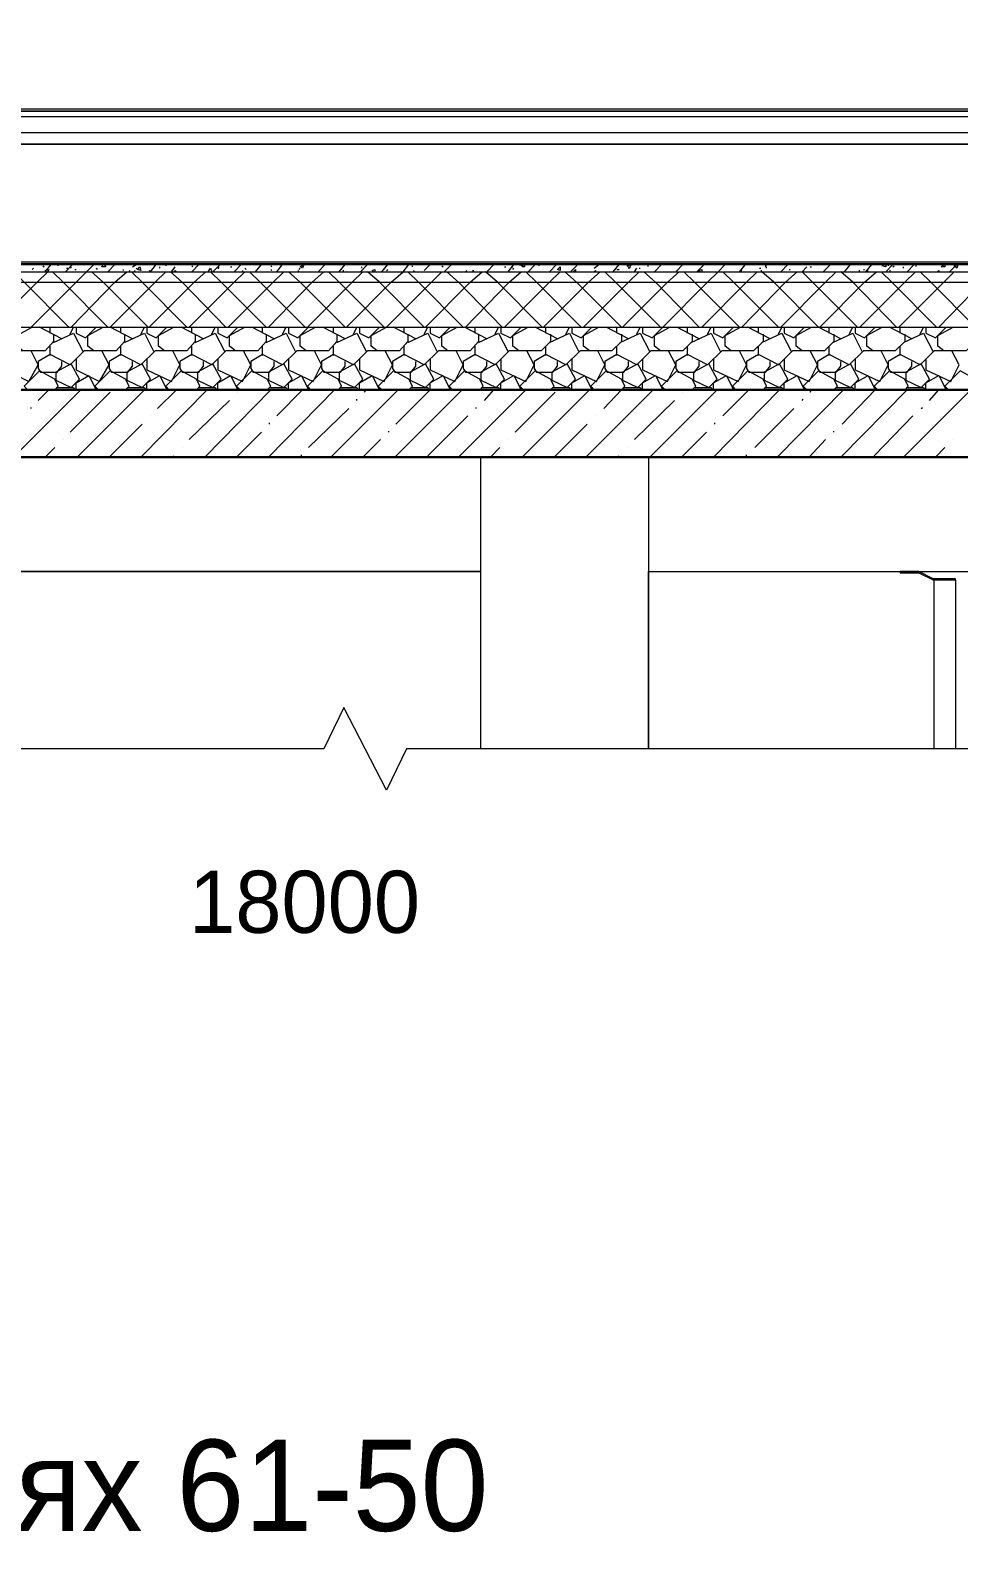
# Model space of a CAD drawing. Header units: millimetres. Extents: x 2294 to 908349, y -83289 to 219220.
# Drawn here: x 856005 to 859441, y 200936 to 206592 of the extents above; entities that cross this region are included whole.
import ezdxf

# ---------------------------------------------------------------- set-up
doc = ezdxf.new("R2010")
doc.units = ezdxf.units.MM
doc.layers.add('PDF _Геометрия', color=7, linetype='Continuous')
doc.layers.add('PDF _Текст', color=7, linetype='Continuous')

msp = doc.modelspace()

# ---------------------------------------------------------------- linework, layer by layer
at = {"layer": 'PDF _Геометрия', "lineweight": 9}
for points in [[(847932.9, 206302.9), (865812.6, 206302.9), (865812.6, 214434), (865751.4, 214434)], [(847932.9, 206499.6), (847932.9, 206302.9), (865812.6, 206302.9)], [(847941.6, 206302.9), (847941.6, 206294.1), (865812.6, 206294.1), (847941.6, 206294.1), (865812.6, 206294.1)], [(865436.6, 206272.3), (847941.6, 206272.3), (847941.6, 206294.1)], [(847941.6, 206272.3), (847941.6, 206215.5), (865502.2, 206215.5), (865502.2, 206171.7), (865502.2, 205262.4)], [(857672.7, 204589.2), (855709.9, 204589.2), (857672.7, 204589.2), (857672.7, 205013.3)], [(857371.1, 205013.3), (855709.9, 205013.3)], [(857672.7, 203933.5), (857672.7, 205013.3), (858293.5, 205013.3), (858293.5, 203933.5), (858293.5, 204589.2), (859224.6, 204589.2)], [(858293.5, 205013.3), (858293.5, 204589.2), (863303.3, 204589.2), (863303.3, 205013.3)], [(859294.6, 204589.2), (863303.3, 204589.2), (863303.3, 203933.5), (863303.3, 205013.3), (863924.1, 205013.3), (863924.1, 203933.5), (863924.1, 205013.3)], [(859351.4, 203933.5), (859351.4, 204558.6), (859430.1, 204558.6), (859430.1, 203933.5)], [(868553.6, 203933.5), (857397.3, 203933.5), (857323, 203780.5), (857165.6, 204086.5), (857091.3, 203933.5), (846144.9, 203933.5)]]:
    msp.add_lwpolyline(points, dxfattribs=at)
for points in [[(847924.1, 205262.4), (865493.5, 205262.4), (865493.5, 205529.1), (865493.5, 205695.2), (865493.5, 205734.6), (865493.5, 205760.8), (865493.5, 205765.2), (865493.5, 205769.6), (863495.7, 205734.6), (849567.8, 205734.6), (847932.9, 205773.9), (847932.9, 206499.6), (847928.5, 206499.6), (847924.1, 206499.6), (847915.4, 206499.6), (847758, 206499.6), (847758, 205262.4), (847915.4, 205262.4)], [(847932.9, 206171.7), (865484.7, 206171.7)], [(859347, 204558.6), (859430.1, 204558.6), (859430.1, 204563), (859347, 204563), (859294.6, 204589.2), (859224.6, 204589.2), (859224.6, 204584.9), (859294.6, 204584.9)]]:
    msp.add_lwpolyline(points, close=True, dxfattribs=at)
at = {"layer": 'PDF _Геометрия', "lineweight": 20}
for points in [[(847928.5, 205773.9), (847924.1, 205773.9), (847924.1, 205769.6), (849567.8, 205730.2), (863495.7, 205730.2), (865493.5, 205765.2)], [(847924.1, 205769.6), (847924.1, 205765.2), (849567.8, 205725.8), (863495.7, 205725.8), (865493.5, 205760.8)], [(847924.1, 205765.2), (847924.1, 205743.3), (849567.8, 205699.6), (863495.7, 205699.6), (865493.5, 205734.6)], [(847924.1, 205743.3), (847924.1, 205699.6), (849567.8, 205660.3), (863495.7, 205660.3), (865493.5, 205695.2)], [(847924.1, 205699.6), (847924.1, 205533.5), (849572.2, 205494.1), (863491.3, 205494.1), (865493.5, 205529.1)]]:
    msp.add_lwpolyline(points, dxfattribs=at)
at = {"layer": 'PDF _Геометрия', "color": 250, "lineweight": 9, "true_color": 0x1d1d1d}
for points in [[(856007.2, 205494.1), (856173.3, 205660.3), (856212.6, 205699.6), (856238.9, 205725.8)], [(856059.6, 205699.6), (856081.5, 205725.8)], [(856107.7, 205721.5), (856107.7, 205725.8)], [(856133.9, 205699.6), (856160.2, 205725.8)], [(856278.2, 205725.8), (856282.6, 205717.1), (856269.5, 205717.1), (856273.8, 205725.8)], [(856291.3, 205699.6), (856317.5, 205725.8)], [(856383.1, 205717.1), (856396.2, 205725.8)], [(856444.3, 205704), (856448.7, 205699.6), (856470.5, 205725.8)], [(856505.5, 205725.8), (856505.5, 205721.5)], [(856575.5, 205725.8), (856575.5, 205725.8)], [(856601.7, 205699.6), (856627.9, 205725.8)], [(856680.4, 205699.6), (856706.6, 205725.8)], [(856759.1, 205699.6), (856785.3, 205725.8)], [(856837.8, 205699.6), (856859.6, 205725.8)], [(856916.4, 205699.6), (856938.3, 205725.8)], [(857017, 205725.8), (857017, 205725.8)], [(857069.5, 205699.6), (857095.7, 205725.8)], [(857148.1, 205699.6), (857170, 205725.8)], [(857174.4, 205494.1), (857340.5, 205660.3), (857384.2, 205699.6), (857406.1, 205725.8)], [(857226.8, 205699.6), (857253.1, 205725.8)], [(857305.5, 205699.6), (857327.4, 205725.8)], [(857462.9, 205704), (857484.8, 205725.8)], [(857537.2, 205699.6), (857563.4, 205725.8)], [(857694.6, 205699.6), (857720.8, 205725.8)], [(857773.3, 205699.6), (857795.1, 205725.8)], [(857825.7, 205725.8), (857825.7, 205721.5), (857808.2, 205725.8), (857812.6, 205725.8)], [(857808.2, 205725.8), (857808.2, 205725.8)], [(857834.5, 205725.8), (857834.5, 205717.1), (857825.7, 205717.1), (857830.1, 205725.8)], [(857847.6, 205699.6), (857873.8, 205725.8)], [(857886.9, 205721.5), (857891.3, 205725.8)], [(857926.3, 205699.6), (857952.5, 205725.8)], [(858005, 205699.6), (858031.2, 205725.8)], [(858092.4, 205712.7), (858109.9, 205725.8)], [(858162.3, 205699.6), (858184.2, 205725.8)], [(858262.9, 205725.8), (858262.9, 205725.8)], [(858271.6, 205494.1), (858271.6, 205472.3), (858306.6, 205454.8), (858346, 205494.1), (858512.1, 205660.3), (858551.4, 205699.6), (858577.6, 205725.8)], [(858289.1, 205725.8), (858289.1, 205725.8)], [(858315.3, 205699.6), (858341.6, 205725.8)], [(858354.7, 205725.8), (858354.7, 205725.8)], [(858394, 205699.6), (858420.3, 205725.8)], [(858472.7, 205699.6), (858499, 205725.8)], [(858630.1, 205699.6), (858652, 205725.8)], [(858700, 205725.8), (858700, 205725.8)], [(858726.3, 205717.1), (858730.6, 205725.8)], [(858783.1, 205699.6), (858809.3, 205725.8)], [(858940.5, 205699.6), (858966.7, 205725.8)], [(859019.2, 205699.6), (859041, 205725.8)], [(859097.9, 205699.6), (859119.7, 205725.8)], [(859172.2, 205725.8), (859172.2, 205717.1), (859159.1, 205721.5), (859163.4, 205725.8)], [(859172.2, 205699.6), (859198.4, 205725.8)], [(859180.9, 205725.8), (859180.9, 205721.5)], [(859250.9, 205699.6), (859277.1, 205725.8)], [(859390.8, 205725.8), (859390.8, 205717.1), (859377.6, 205717.1), (859386.4, 205725.8)], [(859408.2, 205699.6), (859434.5, 205725.8)], [(856064, 205699.6), (856059.6, 205704), (856072.7, 205708.3), (856068.4, 205699.6), (856029, 205660.3), (855862.9, 205494.1)], [(856147, 205494.1), (855980.9, 205660.3), (855941.6, 205699.6)], [(856011.5, 205708.3), (856015.9, 205712.7)], [(856050.9, 205721.5), (856055.2, 205717.1)], [(856291.3, 205494.1), (856125.2, 205660.3), (856085.8, 205699.6)], [(856138.3, 205712.7), (856142.7, 205712.7)], [(856151.4, 205717.1), (856155.8, 205712.7)], [(856155.8, 205494.1), (856317.5, 205660.3), (856361.3, 205699.6)], [(856168.9, 205708.3), (856173.3, 205708.3)], [(856439.9, 205494.1), (856273.8, 205660.3), (856230.1, 205699.6)], [(856247.6, 205712.7), (856252, 205708.3)], [(856286.9, 205721.5), (856286.9, 205721.5)], [(856383.1, 205450.4), (856300.1, 205494.1), (856466.2, 205660.3), (856505.5, 205699.6)], [(856348.1, 205708.3), (856348.1, 205704)], [(856370, 205699.6), (856374.4, 205704)], [(856584.2, 205494.1), (856418.1, 205660.3), (856378.7, 205699.6)], [(856387.5, 205699.6), (856391.9, 205704)], [(856396.2, 205712.7), (856400.6, 205708.3)], [(856444.3, 205494.1), (856610.4, 205660.3), (856654.2, 205699.6)], [(856483.7, 205712.7), (856483.7, 205717.1)], [(856728.5, 205494.1), (856566.7, 205660.3), (856523, 205699.6)], [(856527.4, 205699.6), (856540.5, 205717.1)], [(856536.1, 205699.6), (856540.5, 205704), (856544.9, 205699.6)], [(856592.9, 205494.1), (856759.1, 205660.3), (856798.4, 205699.6)], [(856601.7, 205721.5), (856606.1, 205717.1)], [(856662.9, 205699.6), (856671.6, 205712.7), (856676, 205699.6)], [(856877.1, 205494.1), (856711, 205660.3), (856671.6, 205699.6)], [(856697.9, 205712.7), (856702.2, 205712.7), (856702.2, 205717.1)], [(856737.2, 205494.1), (856903.3, 205660.3), (856942.7, 205699.6)], [(856746, 205717.1), (856750.3, 205717.1)], [(856789.7, 205704), (856789.7, 205699.6)], [(856798.4, 205712.7), (856802.8, 205708.3)], [(857021.4, 205494.1), (856855.2, 205660.3), (856815.9, 205699.6)], [(856855.2, 205704), (856855.2, 205704)], [(856885.8, 205494.1), (857047.6, 205660.3), (857091.3, 205699.6)], [(856894.6, 205721.5), (856899, 205717.1)], [(856894.6, 205708.3), (856899, 205704)], [(856951.4, 205717.1), (856951.4, 205717.1)], [(857170, 205494.1), (857003.9, 205660.3), (856960.2, 205699.6)], [(856995.1, 205704), (856999.5, 205699.6)], [(856999.5, 205708.3), (857003.9, 205712.7)], [(857030.1, 205494.1), (857196.2, 205660.3), (857235.6, 205699.6)], [(857314.3, 205494.1), (857148.1, 205660.3), (857108.8, 205699.6)], [(857161.3, 205704), (857165.6, 205704)], [(857231.2, 205712.7), (857231.2, 205717.1)], [(857462.9, 205494.1), (857296.8, 205660.3), (857253.1, 205699.6)], [(857288, 205406.7), (857266.2, 205424.2), (857266.2, 205463.5), (857323, 205494.1), (857489.1, 205660.3), (857528.5, 205699.6)], [(857274.9, 205699.6), (857270.5, 205704), (857279.3, 205708.3), (857279.3, 205699.6)], [(857323, 205704), (857327.4, 205708.3)], [(857607.2, 205494.1), (857441, 205660.3), (857401.7, 205699.6)], [(857419.2, 205717.1), (857419.2, 205721.5)], [(857423.5, 205704), (857427.9, 205699.6)], [(857467.3, 205494.1), (857633.4, 205660.3), (857677.1, 205699.6)], [(857528.5, 205721.5), (857532.8, 205717.1)], [(857751.4, 205494.1), (857589.7, 205660.3), (857546, 205699.6)], [(857615.9, 205699.6), (857620.3, 205704)], [(857615.9, 205494.1), (857777.6, 205660.3), (857821.4, 205699.6)], [(857633.4, 205717.1), (857633.4, 205717.1)], [(857642.1, 205704), (857646.5, 205704)], [(857900.1, 205494.1), (857733.9, 205660.3), (857690.2, 205699.6)], [(857760.2, 205717.1), (857764.5, 205717.1)], [(857760.2, 205494.1), (857926.3, 205660.3), (857965.6, 205699.6)], [(857786.4, 205717.1), (857790.8, 205717.1)], [(857790.8, 205708.3), (857795.1, 205712.7)], [(858044.3, 205494.1), (857878.2, 205660.3), (857838.8, 205699.6)], [(857904.4, 205494.1), (858070.5, 205660.3), (858114.3, 205699.6)], [(858192.9, 205494.1), (858026.8, 205660.3), (857983.1, 205699.6)], [(858013.7, 205699.6), (858022.5, 205708.3), (858022.5, 205699.6)], [(858053.1, 205494.1), (858219.2, 205660.3), (858258.5, 205699.6)], [(858092.4, 205699.6), (858096.8, 205704), (858096.8, 205699.6)], [(858337.2, 205494.1), (858171.1, 205660.3), (858131.7, 205699.6)], [(858171.1, 205699.6), (858171.1, 205699.6)], [(858175.5, 205708.3), (858179.8, 205708.3), (858184.2, 205708.3)], [(858197.3, 205494.1), (858363.4, 205660.3), (858407.2, 205699.6)], [(858219.2, 205712.7), (858223.5, 205712.7)], [(858241, 205699.6), (858249.8, 205712.7)], [(858258.5, 205712.7), (858262.9, 205712.7)], [(858481.5, 205494.1), (858319.7, 205660.3), (858276, 205699.6)], [(858289.1, 205721.5), (858293.5, 205721.5)], [(858630.1, 205494.1), (858464, 205660.3), (858424.6, 205699.6)], [(858485.8, 205699.6), (858477.1, 205704), (858490.2, 205708.3), (858490.2, 205699.6)], [(858490.2, 205494.1), (858656.3, 205660.3), (858695.7, 205699.6)], [(858774.4, 205494.1), (858608.2, 205660.3), (858568.9, 205699.6)], [(858634.5, 205704), (858638.8, 205704), (858634.5, 205699.6)], [(858638.8, 205494.1), (858800.6, 205660.3), (858844.3, 205699.6)], [(858704.4, 205712.7), (858708.8, 205712.7)], [(858708.8, 205704), (858713.2, 205704)], [(859006.1, 205450.4), (858923, 205494.1), (858756.9, 205660.3), (858713.2, 205699.6)], [(858730.6, 205712.7), (858730.6, 205717.1)], [(858783.1, 205494.1), (858949.2, 205660.3), (858988.6, 205699.6)], [(858796.2, 205721.5), (858796.2, 205721.5)], [(858813.7, 205708.3), (858818.1, 205708.3)], [(859067.3, 205494.1), (858901.1, 205660.3), (858861.8, 205699.6), (858879.3, 205717.1)], [(858892.4, 205717.1), (858896.8, 205717.1)], [(858927.4, 205494.1), (859093.5, 205660.3), (859137.2, 205699.6)], [(858992.9, 205712.7), (858992.9, 205712.7)], [(859211.5, 205494.1), (859049.8, 205660.3), (859006.1, 205699.6)], [(859071.6, 205704), (859076, 205704)], [(859076, 205494.1), (859242.1, 205660.3), (859281.5, 205699.6)], [(859089.1, 205708.3), (859093.5, 205708.3)], [(859102.2, 205704), (859106.6, 205704)], [(859360.2, 205494.1), (859194, 205660.3), (859154.7, 205699.6)], [(859185.3, 205704), (859189.7, 205704)], [(859198.4, 205717.1), (859202.8, 205721.5)], [(859220.3, 205494.1), (859386.4, 205660.3), (859425.7, 205699.6)], [(859237.8, 205712.7), (859237.8, 205717.1)], [(859281.5, 205721.5), (859285.8, 205721.5)], [(859285.8, 205699.6), (859285.8, 205699.6)], [(859504.4, 205494.1), (859338.3, 205660.3), (859299, 205699.6)], [(859342.7, 205712.7), (859342.7, 205712.7)], [(859364.5, 205699.6), (859368.9, 205704), (859368.9, 205699.6)], [(859368.9, 205494.1), (859530.6, 205660.3), (859574.4, 205699.6)], [(856090.2, 205467.9), (856090.2, 205441.7), (856059.6, 205406.7), (855941.6, 205406.7), (855889.1, 205354.3), (855814.8, 205393.6), (855766.7, 205367.4), (855766.7, 205341.1), (855779.8, 205328), (855841, 205328), (855858.5, 205349.9), (855858.5, 205367.4)], [(855976.6, 205406.7), (855954.7, 205424.2), (855954.7, 205463.5), (856011.5, 205494.1)], [(856352.5, 205467.9), (856352.5, 205441.7), (856321.9, 205406.7), (856203.9, 205406.7), (856151.4, 205354.3), (856077.1, 205393.6), (856033.4, 205367.4), (856033.4, 205341.1), (856042.1, 205328), (856103.3, 205328), (856120.8, 205349.9), (856120.8, 205367.4)], [(856120.8, 205450.4), (856037.8, 205494.1)], [(856077.1, 205472.3), (856077.1, 205494.1)], [(856090.2, 205437.3), (856164.5, 205472.3), (856199.5, 205402.3)], [(856151.4, 205467.9), (856164.5, 205494.1)], [(856173.3, 205494.1), (856173.3, 205472.3), (856208.3, 205454.8), (856247.6, 205494.1)], [(856238.9, 205406.7), (856217, 205424.2), (856217, 205463.5), (856273.8, 205494.1)], [(856614.8, 205467.9), (856614.8, 205441.7), (856584.2, 205406.7), (856466.2, 205406.7), (856413.7, 205354.3), (856339.4, 205393.6), (856295.7, 205367.4), (856295.7, 205341.1), (856304.4, 205328), (856365.6, 205328), (856383.1, 205349.9), (856383.1, 205367.4)], [(856339.4, 205472.3), (856339.4, 205494.1)], [(856352.5, 205437.3), (856426.8, 205472.3), (856461.8, 205402.3)], [(856413.7, 205467.9), (856426.8, 205494.1)], [(856435.6, 205494.1), (856435.6, 205472.3), (856470.5, 205454.8), (856509.9, 205494.1)], [(856501.1, 205406.7), (856479.3, 205424.2), (856479.3, 205463.5), (856536.1, 205494.1)], [(856877.1, 205467.9), (856877.1, 205441.7), (856846.5, 205406.7), (856728.5, 205406.7), (856676, 205354.3), (856601.7, 205393.6), (856558, 205367.4), (856558, 205341.1), (856566.7, 205328), (856627.9, 205328), (856645.4, 205349.9), (856645.4, 205367.4)], [(856645.4, 205450.4), (856562.3, 205494.1)], [(856601.7, 205472.3), (856601.7, 205494.1)], [(856614.8, 205437.3), (856689.1, 205472.3), (856724.1, 205402.3)], [(856676, 205467.9), (856689.1, 205494.1)], [(856697.9, 205494.1), (856697.9, 205472.3), (856732.8, 205454.8), (856772.2, 205494.1)], [(856763.4, 205406.7), (856741.6, 205424.2), (856741.6, 205463.5), (856798.4, 205494.1)], [(857139.4, 205467.9), (857139.4, 205441.7), (857108.8, 205406.7), (856990.8, 205406.7), (856938.3, 205354.3), (856864, 205393.6), (856820.3, 205367.4), (856820.3, 205341.1), (856829, 205328), (856890.2, 205328), (856907.7, 205349.9), (856907.7, 205367.4)], [(856907.7, 205450.4), (856824.6, 205494.1)], [(856864, 205472.3), (856864, 205494.1)], [(856877.1, 205437.3), (856951.4, 205472.3), (856986.4, 205402.3)], [(856938.3, 205467.9), (856951.4, 205494.1)], [(856960.2, 205494.1), (856960.2, 205472.3), (856995.1, 205454.8), (857034.5, 205494.1)], [(857025.7, 205406.7), (857003.9, 205424.2), (857003.9, 205463.5), (857060.7, 205494.1)], [(857401.7, 205467.9), (857401.7, 205441.7), (857371.1, 205406.7), (857253.1, 205406.7), (857200.6, 205354.3), (857126.3, 205393.6), (857082.6, 205367.4), (857082.6, 205341.1), (857091.3, 205328), (857152.5, 205328), (857170, 205349.9), (857170, 205367.4)], [(857170, 205450.4), (857086.9, 205494.1)], [(857126.3, 205472.3), (857126.3, 205494.1)], [(857139.4, 205437.3), (857213.7, 205472.3), (857248.7, 205402.3)], [(857200.6, 205467.9), (857213.7, 205494.1)], [(857222.5, 205494.1), (857222.5, 205472.3), (857257.4, 205454.8), (857296.8, 205494.1)], [(857664, 205467.9), (857664, 205441.7), (857633.4, 205406.7), (857515.4, 205406.7), (857462.9, 205354.3), (857388.6, 205393.6), (857344.9, 205367.4), (857344.9, 205341.1), (857353.6, 205328), (857414.8, 205328), (857432.3, 205349.9), (857432.3, 205367.4)], [(857432.3, 205450.4), (857349.2, 205494.1)], [(857388.6, 205472.3), (857388.6, 205494.1)], [(857401.7, 205437.3), (857476, 205472.3), (857511, 205402.3)], [(857462.9, 205467.9), (857476, 205494.1)], [(857484.8, 205494.1), (857484.8, 205472.3), (857519.7, 205454.8), (857559.1, 205494.1)], [(857550.3, 205406.7), (857528.5, 205424.2), (857528.5, 205463.5), (857585.3, 205494.1)], [(857930.7, 205467.9), (857930.7, 205441.7), (857895.7, 205406.7), (857777.6, 205406.7), (857725.2, 205354.3), (857650.9, 205393.6), (857607.2, 205367.4), (857607.2, 205341.1), (857615.9, 205328), (857677.1, 205328), (857694.6, 205349.9), (857694.6, 205367.4)], [(857694.6, 205450.4), (857611.5, 205494.1)], [(857650.9, 205472.3), (857650.9, 205494.1)], [(857664, 205437.3), (857738.3, 205472.3), (857773.3, 205402.3)], [(857725.2, 205467.9), (857738.3, 205494.1)], [(857747, 205494.1), (857747, 205472.3), (857782, 205454.8), (857821.4, 205494.1)], [(857812.6, 205406.7), (857790.8, 205424.2), (857790.8, 205463.5), (857847.6, 205494.1)], [(858192.9, 205467.9), (858192.9, 205441.7), (858158, 205406.7), (858039.9, 205406.7), (857987.5, 205354.3), (857913.2, 205393.6), (857869.4, 205367.4), (857869.4, 205341.1), (857878.2, 205328), (857939.4, 205328), (857956.9, 205349.9), (857956.9, 205367.4)], [(857956.9, 205450.4), (857873.8, 205494.1)], [(857913.2, 205472.3), (857913.2, 205494.1)], [(857926.3, 205437.3), (858000.6, 205472.3), (858035.6, 205402.3)], [(857987.5, 205467.9), (858000.6, 205494.1)], [(858009.3, 205494.1), (858009.3, 205472.3), (858044.3, 205454.8), (858083.7, 205494.1)], [(858074.9, 205406.7), (858053.1, 205424.2), (858053.1, 205463.5), (858109.9, 205494.1)], [(858455.2, 205467.9), (858455.2, 205441.7), (858420.3, 205406.7), (858302.2, 205406.7), (858249.8, 205354.3), (858175.5, 205393.6), (858131.7, 205367.4), (858131.7, 205341.1), (858140.5, 205328), (858201.7, 205328), (858219.2, 205349.9), (858219.2, 205367.4)], [(858219.2, 205450.4), (858136.1, 205494.1)], [(858175.5, 205472.3), (858175.5, 205494.1)], [(858188.6, 205437.3), (858262.9, 205472.3), (858297.9, 205402.3)], [(858249.8, 205467.9), (858262.9, 205494.1)], [(858337.2, 205406.7), (858315.3, 205424.2), (858315.3, 205463.5), (858372.2, 205494.1)], [(858717.5, 205467.9), (858717.5, 205441.7), (858682.6, 205406.7), (858564.5, 205406.7), (858512.1, 205354.3), (858437.8, 205393.6), (858394, 205367.4), (858394, 205341.1), (858402.8, 205328), (858464, 205328), (858481.5, 205349.9), (858481.5, 205367.4)], [(858481.5, 205450.4), (858398.4, 205494.1)], [(858437.8, 205472.3), (858437.8, 205494.1)], [(858450.9, 205437.3), (858525.2, 205472.3), (858560.2, 205402.3)], [(858512.1, 205467.9), (858525.2, 205494.1)], [(858533.9, 205494.1), (858533.9, 205472.3), (858568.9, 205454.8), (858608.2, 205494.1)], [(858599.5, 205406.7), (858577.6, 205424.2), (858577.6, 205463.5), (858634.5, 205494.1)], [(858979.8, 205467.9), (858979.8, 205441.7), (858944.9, 205406.7), (858826.8, 205406.7), (858774.4, 205354.3), (858700, 205393.6), (858656.3, 205367.4), (858656.3, 205341.1), (858665.1, 205328), (858726.3, 205328), (858743.8, 205349.9), (858743.8, 205367.4)], [(858743.8, 205450.4), (858660.7, 205494.1)], [(858700, 205472.3), (858700, 205494.1)], [(858713.2, 205437.3), (858787.5, 205472.3), (858822.5, 205402.3)], [(858774.4, 205467.9), (858787.5, 205494.1)], [(858796.2, 205494.1), (858796.2, 205472.3), (858831.2, 205454.8), (858870.5, 205494.1)], [(858861.8, 205406.7), (858839.9, 205424.2), (858839.9, 205463.5), (858896.8, 205494.1)], [(859242.1, 205467.9), (859242.1, 205441.7), (859207.2, 205406.7), (859089.1, 205406.7), (859036.7, 205354.3), (858962.3, 205393.6), (858918.6, 205367.4), (858918.6, 205341.1), (858927.4, 205328), (858988.6, 205328), (859006.1, 205349.9), (859006.1, 205367.4)], [(858962.3, 205472.3), (858962.3, 205494.1)], [(858975.5, 205437.3), (859049.8, 205472.3), (859084.7, 205402.3)], [(859036.7, 205467.9), (859049.8, 205494.1)], [(859058.5, 205494.1), (859058.5, 205472.3), (859093.5, 205454.8), (859132.8, 205494.1)], [(859124.1, 205406.7), (859102.2, 205424.2), (859102.2, 205463.5), (859159.1, 205494.1)], [(859504.4, 205467.9), (859504.4, 205441.7), (859469.4, 205406.7), (859351.4, 205406.7), (859299, 205354.3), (859224.6, 205393.6), (859180.9, 205367.4), (859180.9, 205341.1), (859189.7, 205328), (859250.9, 205328), (859268.4, 205349.9), (859268.4, 205367.4)], [(859268.4, 205450.4), (859185.3, 205494.1)], [(859224.6, 205472.3), (859224.6, 205494.1)], [(859237.8, 205437.3), (859312.1, 205472.3), (859347, 205402.3)], [(859299, 205467.9), (859312.1, 205494.1)], [(859320.8, 205494.1), (859320.8, 205472.3), (859355.8, 205454.8), (859395.1, 205494.1)], [(859386.4, 205406.7), (859364.5, 205424.2), (859364.5, 205463.5), (859421.4, 205494.1)], [(855911, 205376.1), (855911, 205336.8), (855998.4, 205293.1), (856033.4, 205354.3), (856007.2, 205406.7)], [(856077.1, 205389.2), (856077.1, 205424.2)], [(856173.3, 205376.1), (856173.3, 205336.8), (856260.7, 205293.1), (856295.7, 205354.3), (856269.5, 205406.7)], [(856339.4, 205389.2), (856339.4, 205424.2)], [(856435.6, 205376.1), (856435.6, 205336.8), (856527.4, 205293.1), (856558, 205354.3), (856531.7, 205406.7)], [(856601.7, 205389.2), (856601.7, 205424.2)], [(856697.9, 205376.1), (856697.9, 205336.8), (856789.7, 205293.1), (856820.3, 205354.3), (856794, 205406.7)], [(856864, 205389.2), (856864, 205424.2)], [(856960.2, 205376.1), (856960.2, 205336.8), (857052, 205293.1), (857082.6, 205354.3), (857056.3, 205406.7)], [(857126.3, 205389.2), (857126.3, 205424.2)], [(857222.5, 205376.1), (857222.5, 205336.8), (857314.3, 205293.1), (857344.9, 205354.3), (857318.6, 205406.7)], [(857388.6, 205389.2), (857388.6, 205424.2)], [(857484.8, 205376.1), (857484.8, 205336.8), (857576.6, 205293.1), (857607.2, 205354.3), (857580.9, 205406.7)], [(857650.9, 205389.2), (857650.9, 205424.2)], [(857747, 205376.1), (857747, 205336.8), (857838.8, 205293.1), (857869.4, 205354.3), (857843.2, 205406.7)], [(857913.2, 205389.2), (857913.2, 205424.2)], [(858009.3, 205376.1), (858009.3, 205336.8), (858101.1, 205293.1), (858131.7, 205354.3), (858105.5, 205406.7)], [(858175.5, 205389.2), (858175.5, 205424.2)], [(858271.6, 205376.1), (858271.6, 205336.8), (858363.4, 205293.1), (858394, 205354.3), (858367.8, 205406.7)], [(858437.8, 205389.2), (858437.8, 205424.2)], [(858533.9, 205376.1), (858533.9, 205336.8), (858625.7, 205293.1), (858656.3, 205354.3), (858630.1, 205406.7)], [(858700, 205389.2), (858700, 205424.2)], [(858796.2, 205376.1), (858796.2, 205336.8), (858888, 205293.1), (858918.6, 205354.3), (858892.4, 205406.7)], [(858962.3, 205389.2), (858962.3, 205424.2)], [(859058.5, 205376.1), (859058.5, 205336.8), (859150.3, 205293.1), (859180.9, 205354.3), (859154.7, 205406.7)], [(859224.6, 205389.2), (859224.6, 205424.2)], [(859320.8, 205376.1), (859320.8, 205336.8), (859412.6, 205293.1), (859443.2, 205354.3), (859417, 205406.7)], [(856094.6, 205262.4), (856107.7, 205275.6), (856094.6, 205301.8), (856037.8, 205332.4), (855980.9, 205275.6), (855994, 205262.4)], [(856356.9, 205262.4), (856370, 205275.6), (856356.9, 205301.8), (856300.1, 205332.4), (856243.2, 205275.6), (856256.3, 205262.4)], [(856619.2, 205262.4), (856632.3, 205275.6), (856619.2, 205301.8), (856562.3, 205332.4), (856505.5, 205275.6), (856518.6, 205262.4)], [(856881.5, 205262.4), (856894.6, 205275.6), (856881.5, 205301.8), (856824.6, 205332.4), (856767.8, 205275.6), (856780.9, 205262.4)], [(857143.8, 205262.4), (857156.9, 205275.6), (857143.8, 205301.8), (857086.9, 205332.4), (857030.1, 205275.6), (857043.2, 205262.4)], [(857406.1, 205262.4), (857419.2, 205275.6), (857406.1, 205301.8), (857349.2, 205332.4), (857292.4, 205275.6), (857305.5, 205262.4)], [(857668.4, 205262.4), (857681.5, 205275.6), (857668.4, 205301.8), (857611.5, 205332.4), (857554.7, 205275.6), (857567.8, 205262.4)], [(857930.7, 205262.4), (857943.8, 205275.6), (857930.7, 205301.8), (857873.8, 205332.4), (857817, 205275.6), (857830.1, 205262.4)], [(858127.4, 205192.5), (858192.9, 205262.4), (858206.1, 205275.6), (858192.9, 205301.8), (858136.1, 205332.4), (858079.3, 205275.6), (858092.4, 205262.4)], [(858455.2, 205262.4), (858468.4, 205275.6), (858455.2, 205301.8), (858398.4, 205332.4), (858341.6, 205275.6), (858354.7, 205262.4)], [(858717.5, 205262.4), (858730.6, 205275.6), (858717.5, 205301.8), (858660.7, 205332.4), (858603.9, 205275.6), (858617, 205262.4)], [(858979.8, 205262.4), (858992.9, 205275.6), (858979.8, 205301.8), (858923, 205332.4), (858866.2, 205275.6), (858879.3, 205262.4)], [(859242.1, 205262.4), (859255.2, 205275.6), (859242.1, 205301.8), (859185.3, 205332.4), (859128.5, 205275.6), (859141.6, 205262.4)], [(859504.4, 205262.4), (859517.5, 205275.6), (859504.4, 205301.8), (859447.6, 205332.4), (859390.8, 205275.6), (859403.9, 205262.4)], [(856173.3, 205262.4), (856173.3, 205288.7), (856221.4, 205314.9), (856247.6, 205262.4)], [(856435.6, 205262.4), (856435.6, 205288.7), (856483.7, 205314.9), (856509.9, 205262.4)], [(856697.9, 205262.4), (856697.9, 205288.7), (856746, 205314.9), (856772.2, 205262.4)], [(856960.2, 205262.4), (856960.2, 205288.7), (857008.2, 205314.9), (857034.5, 205262.4)], [(857222.5, 205262.4), (857222.5, 205288.7), (857270.5, 205314.9), (857296.8, 205262.4)], [(857358, 205135.7), (857484.8, 205262.4), (857484.8, 205288.7), (857532.8, 205314.9), (857559.1, 205262.4)], [(857747, 205262.4), (857747, 205288.7), (857795.1, 205314.9), (857821.4, 205262.4)], [(858009.3, 205262.4), (858009.3, 205288.7), (858057.4, 205314.9), (858083.7, 205262.4)], [(858271.6, 205262.4), (858271.6, 205288.7), (858319.7, 205314.9), (858346, 205262.4)], [(858533.9, 205262.4), (858533.9, 205288.7), (858582, 205314.9), (858608.2, 205262.4)], [(858796.2, 205262.4), (858796.2, 205288.7), (858844.3, 205314.9), (858870.5, 205262.4)], [(859058.5, 205262.4), (859058.5, 205288.7), (859106.6, 205314.9), (859132.8, 205262.4), (859010.4, 205135.7)], [(859320.8, 205262.4), (859320.8, 205288.7), (859368.9, 205314.9), (859395.1, 205262.4)], [(855941.6, 205013.3), (856190.8, 205262.4)], [(856033.4, 205223.1), (856072.7, 205262.4)], [(856103.3, 205271.2), (856164.5, 205271.2), (856168.9, 205262.4)], [(856151.4, 205105.1), (856300.1, 205253.7)], [(856177.7, 205013.3), (856426.8, 205262.4)], [(856365.6, 205271.2), (856426.8, 205271.2), (856431.2, 205262.4)], [(856413.7, 205013.3), (856658.5, 205262.4)], [(856474.9, 205192.5), (856544.9, 205262.4)], [(856592.9, 205078.8), (856741.6, 205223.1)], [(856627.9, 205271.2), (856689.1, 205271.2), (856693.5, 205262.4)], [(856649.8, 205013.3), (856894.6, 205262.4)], [(856772.2, 205253.7), (856772.2, 205253.7)], [(856885.8, 205013.3), (857130.7, 205262.4)], [(856890.2, 205271.2), (856951.4, 205271.2), (856955.8, 205262.4)], [(856916.4, 205166.3), (857012.6, 205262.4)], [(857117.5, 205013.3), (857366.7, 205262.4)], [(857152.5, 205271.2), (857213.7, 205271.2), (857218.1, 205262.4)], [(857213.7, 205223.1), (857213.7, 205227.5)], [(857239.9, 205253.7), (857248.7, 205262.4)], [(857353.6, 205013.3), (857602.8, 205262.4)], [(857414.8, 205271.2), (857476, 205271.2), (857480.4, 205262.4)], [(857589.7, 205013.3), (857838.8, 205262.4)], [(857677.1, 205271.2), (857738.3, 205271.2), (857742.7, 205262.4)], [(857685.8, 205223.1), (857720.8, 205262.4)], [(857799.5, 205105.1), (857948.1, 205253.7)], [(857825.7, 205013.3), (858074.9, 205262.4)], [(857939.4, 205271.2), (858000.6, 205271.2), (858005, 205262.4)], [(858061.8, 205013.3), (858311, 205262.4)], [(858201.7, 205271.2), (858262.9, 205271.2), (858267.3, 205262.4)], [(858241, 205078.8), (858389.7, 205223.1)], [(858297.9, 205013.3), (858547, 205262.4)], [(858420.3, 205253.7), (858420.3, 205253.7)], [(858464, 205271.2), (858525.2, 205271.2), (858529.6, 205262.4)], [(858533.9, 205013.3), (858778.7, 205262.4)], [(858568.9, 205166.3), (858665.1, 205262.4)], [(858726.3, 205271.2), (858787.5, 205271.2), (858791.9, 205262.4)], [(858770, 205013.3), (859014.8, 205262.4)], [(858861.8, 205223.1), (858866.2, 205227.5)], [(858892.4, 205253.7), (858896.8, 205262.4)], [(858988.6, 205271.2), (859049.8, 205271.2), (859054.1, 205262.4)], [(859006.1, 205013.3), (859250.9, 205262.4)], [(859237.8, 205013.3), (859486.9, 205262.4)], [(859250.9, 205271.2), (859312.1, 205271.2), (859316.4, 205262.4)], [(859333.9, 205223.1), (859368.9, 205262.4)], [(856007.2, 205192.5), (856007.2, 205196.9)], [(856448.7, 205166.3), (856448.7, 205166.3)], [(857034.5, 205048.2), (857183.1, 205192.5)], [(857476, 205017.6), (857624.6, 205166.3)], [(857655.2, 205192.5), (857655.2, 205196.9)], [(858096.8, 205166.3), (858096.8, 205166.3)], [(858686.9, 205048.2), (858831.2, 205192.5)], [(859128.5, 205017.6), (859272.7, 205166.3)], [(859303.3, 205192.5), (859307.7, 205196.9)], [(856295.7, 205013.3), (856418.1, 205135.7)], [(856767.8, 205013.3), (856859.6, 205105.1)], [(856890.2, 205135.7), (856890.2, 205140)], [(857331.7, 205105.1), (857331.7, 205109.4)], [(857943.8, 205013.3), (858066.2, 205135.7)], [(858415.9, 205013.3), (858507.7, 205105.1)], [(858538.3, 205135.7), (858538.3, 205140)], [(858979.8, 205105.1), (858979.8, 205109.4)], [(856059.6, 205013.3), (856094.6, 205048.2)], [(856125.2, 205078.8), (856125.2, 205078.8)], [(856566.7, 205048.2), (856566.7, 205048.2)], [(857235.6, 205013.3), (857301.1, 205078.8)], [(857707.7, 205013.3), (857742.7, 205048.2)], [(857773.3, 205078.8), (857773.3, 205078.8)], [(858214.8, 205048.2), (858214.8, 205048.2)], [(858888, 205013.3), (858949.2, 205078.8)], [(859355.8, 205013.3), (859390.8, 205048.2)], [(859421.4, 205078.8), (859421.4, 205078.8)], [(856531.7, 205013.3), (856536.1, 205017.6)], [(857008.2, 205017.6), (857008.2, 205022)], [(858179.8, 205013.3), (858184.2, 205017.6)], [(858656.3, 205017.6), (858656.3, 205022)]]:
    msp.add_lwpolyline(points, dxfattribs=at)
for points in [[(857017, 205725.8), (857012.6, 205712.7), (857003.9, 205717.1)], [(858227.9, 205725.8), (858223.5, 205712.7), (858214.8, 205721.5)], [(859438.8, 205725.8), (859434.5, 205712.7), (859425.7, 205721.5)], [(856409.3, 205717.1), (856413.7, 205704), (856400.6, 205708.3)], [(857965.6, 205717.1), (857965.6, 205704), (857956.9, 205708.3)], [(856099, 205328), (856099, 205297.4), (856155.8, 205271.2), (856186.4, 205301.8), (856155.8, 205358.6)], [(856361.3, 205328), (856361.3, 205297.4), (856418.1, 205271.2), (856448.7, 205301.8), (856418.1, 205358.6)], [(856623.6, 205328), (856623.6, 205297.4), (856680.4, 205271.2), (856711, 205301.8), (856680.4, 205358.6)], [(856885.8, 205328), (856885.8, 205297.4), (856942.7, 205271.2), (856973.3, 205301.8), (856942.7, 205358.6)], [(857148.1, 205328), (857148.1, 205297.4), (857205, 205271.2), (857235.6, 205301.8), (857205, 205358.6)], [(857410.4, 205328), (857410.4, 205297.4), (857467.3, 205271.2), (857497.9, 205301.8), (857467.3, 205358.6)], [(857672.7, 205328), (857672.7, 205297.4), (857729.6, 205271.2), (857760.2, 205301.8), (857729.6, 205358.6)], [(857935, 205328), (857935, 205297.4), (857991.9, 205271.2), (858022.5, 205301.8), (857991.9, 205358.6)], [(858197.3, 205328), (858197.3, 205297.4), (858254.1, 205271.2), (858284.7, 205301.8), (858254.1, 205358.6)], [(858459.6, 205328), (858459.6, 205297.4), (858516.4, 205271.2), (858547, 205301.8), (858516.4, 205358.6)], [(858721.9, 205328), (858721.9, 205297.4), (858778.7, 205271.2), (858809.3, 205301.8), (858778.7, 205358.6)], [(858984.2, 205328), (858984.2, 205297.4), (859041, 205271.2), (859071.6, 205301.8), (859041, 205358.6)], [(859246.5, 205328), (859246.5, 205297.4), (859303.3, 205271.2), (859333.9, 205301.8), (859303.3, 205358.6)]]:
    msp.add_lwpolyline(points, close=True, dxfattribs=at)
at = {"layer": 'PDF _Геометрия', "lineweight": 30}
msp.add_lwpolyline([(847500.1, 205013.3), (865935, 205013.3), (865935, 205262.4), (847500.1, 205262.4)], close=True, dxfattribs=at)

# ---------------------------------------------------------------- texts
at = {"layer": 'PDF _Текст', "attachment_point": 4, "style": ''}
for s, insert, char_height in [('18000', (856592.1, 203365.2), 229.97), ('Фрагмент фасада в осях 61-50', (851210.8, 201155.7), 337.88)]:
    msp.add_mtext(s, dxfattribs=dict(at, insert=insert, char_height=char_height))

doc.saveas('drawing.dxf')
